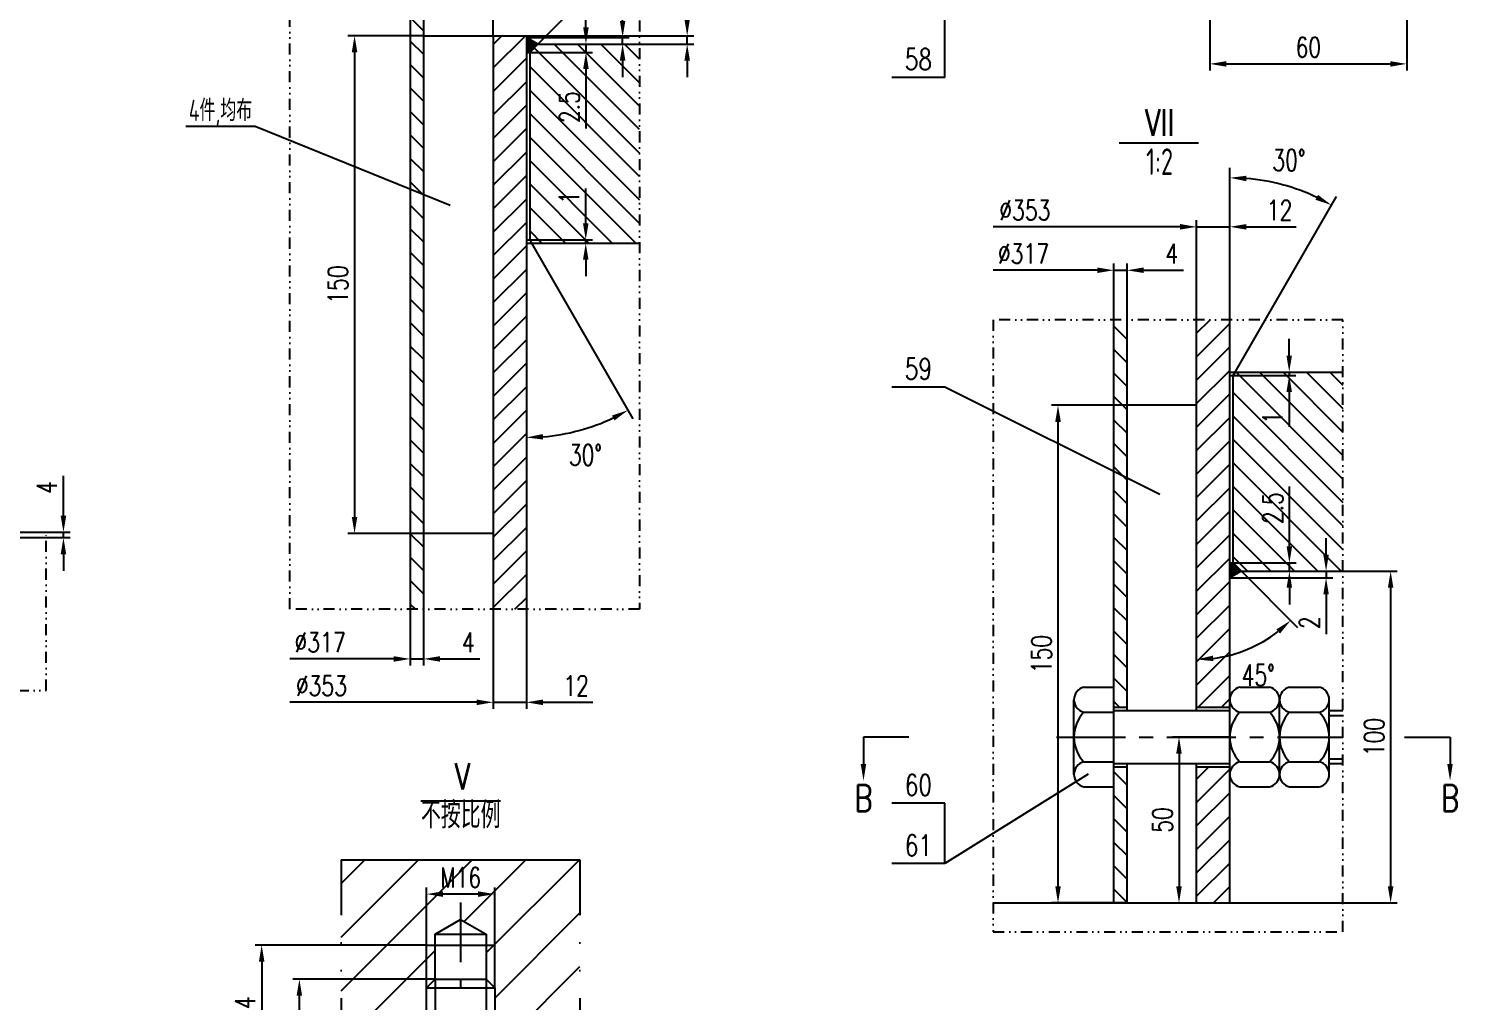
# Model space of a CAD drawing. Extents: x -28112 to -2231, y -2720 to 15724.
# Drawn here: x -23266 to -20036, y 10216 to 12415 of the extents above; entities that cross this region are included whole.
import ezdxf
from ezdxf.enums import TextEntityAlignment as Align

# ---------------------------------------------------------------- set-up
doc = ezdxf.new("R2010")
doc.units = 0
doc.header["$LTSCALE"] = 250
doc.header["$MEASUREMENT"] = 0
doc.linetypes.add('CENTER', pattern=[2, 1.25, -0.25, 0.25, -0.25])
doc.linetypes.add('DIVIDE', pattern=[1.25, 0.5, -0.25, 0, -0.25, 0, -0.25])
doc.layers.get('0').update_dxf_attribs({"linetype": 'CONTINUOUS'})
doc.layers.get('DEFPOINTS').update_dxf_attribs({"linetype": 'CONTINUOUS'})
for name, color, linetype in [('1', 7, 'CONTINUOUS'), ('2', 1, 'CONTINUOUS'), ('6', 2, 'DIVIDE')]:
    doc.layers.add(name, color=color, linetype=linetype)
doc.styles.add('HZ', font='isocp.shx', dxfattribs={"width": 0.75, "bigfont": 'hztxt.shx'})
doc.styles.add('HZ1', font='romans.shx', dxfattribs={"width": 0.7, "bigfont": 'hz1.shx'})
doc.styles.get("Standard").update_dxf_attribs({"font": 'txt.shx', "width": 0.75})
doc.dimstyles.new('STANDARD$0', dxfattribs={"dimscale": 15, "dimtxt": 3, "dimasz": 2.5, "dimexe": 1, "dimexo": 0, "dimgap": 1, "dimtad": 1, "dimdec": 0, "dimzin": 0, "dimdsep": 46, "dimtxsty": 'Standard', "dimcen": 0.09, "dimclrd": 7, "dimclre": 7, "dimclrt": 7, "dimadec": 0, "dimazin": 0, "dimtfac": 1, "dimtdec": 0, "dimtmove": 0, "dimatfit": 2, "dimfxl": 0, "dimtolj": 1, "dimtzin": 0, "dimarcsym": 0})
doc.dimstyles.new('STANDARD$2', dxfattribs={"dimscale": 15, "dimtxt": 3.2, "dimasz": 2.5, "dimexe": 1.5, "dimexo": 0, "dimgap": 1.2, "dimtad": 2, "dimtih": 1, "dimtoh": 1, "dimdec": 0, "dimzin": 0, "dimdsep": 46, "dimtxsty": 'HZ1', "dimcen": 0, "dimclrd": 7, "dimclre": 7, "dimclrt": 7, "dimadec": 0, "dimazin": 0, "dimtfac": 1.6, "dimtdec": 0, "dimtmove": 0, "dimatfit": 0, "dimfxl": 0, "dimtolj": 1, "dimtzin": 0, "dimarcsym": 0})

# ---------------------------------------------------------------- blocks, each defined once
blk = doc.blocks.new('*D107')
at = {"color": 7, "linetype": 'ByBlock'}
for p, q in [((-7601.8, 21696.9), (-7601.8, 21569.8)), ((-7571.8, 21696.9), (-7571.8, 21569.8)), ((-7639.3, 21584.8), (-7676.8, 21584.8)), ((-7601.8, 21584.8), (-7571.8, 21584.8)), ((-7534.3, 21584.8), (-7444.3, 21584.8))]:
    blk.add_line(p, q, dxfattribs=at)
for points in [[(-7639.3, 21591), (-7639.3, 21578.5), (-7601.8, 21584.8)], [(-7534.3, 21591), (-7534.3, 21578.5), (-7571.8, 21584.8)]]:
    blk.add_solid(points, dxfattribs=at)
at = {"layer": 'DEFPOINTS', "color": 0, "linetype": 'ByBlock'}
for p in [(-7601.8, 21696.9), (-7571.8, 21696.9), (-7571.8, 21584.8)]:
    blk.add_point(p, dxfattribs=at)
at = {"color": 7, "linetype": 'ByBlock', "insert": (-7470.6, 21622.3), "char_height": 45, "attachment_point": 5}
blk.add_mtext('\\A1;4', dxfattribs=at)
blk = doc.blocks.new('*D106')
at = {"color": 7, "linetype": 'ByBlock'}
for p, q in [((-7512.1, 21842), (-7512.1, 21616.7)), ((-7437.1, 21842), (-7437.1, 21616.7)), ((-7549.6, 21631.7), (-7587.1, 21631.7)), ((-7512.1, 21631.7), (-7437.1, 21631.7)), ((-7399.6, 21631.7), (-7287.1, 21631.7))]:
    blk.add_line(p, q, dxfattribs=at)
for points in [[(-7549.6, 21637.9), (-7549.6, 21625.4), (-7512.1, 21631.7)], [(-7399.6, 21637.9), (-7399.6, 21625.4), (-7437.1, 21631.7)]]:
    blk.add_solid(points, dxfattribs=at)
at = {"layer": 'DEFPOINTS', "color": 0, "linetype": 'ByBlock'}
for p in [(-7512.1, 21842), (-7437.1, 21842), (-7437.1, 21631.7)]:
    blk.add_point(p, dxfattribs=at)
at = {"color": 7, "linetype": 'ByBlock', "insert": (-7324.6, 21669.2), "char_height": 45, "attachment_point": 5}
blk.add_mtext('\\A1;12', dxfattribs=at)
blk = doc.blocks.new('*D234')
at = {"color": 7, "linetype": 'ByBlock'}
for p, q in [((-22346.3, 10266.5), (-22668.2, 10266.5)), ((-22653.2, 10091.9), (-22653.2, 10229)), ((-22365.6, 10054.4), (-22668.2, 10054.4))]:
    blk.add_line(p, q, dxfattribs=at)
for points in [[(-22659.5, 10229), (-22647, 10229), (-22653.2, 10266.5)], [(-22659.5, 10091.9), (-22647, 10091.9), (-22653.2, 10054.4)]]:
    blk.add_solid(points, dxfattribs=at)
at = {"layer": 'DEFPOINTS', "color": 0, "linetype": 'ByBlock'}
for p in [(-22653.2, 10266.5), (-22346.3, 10266.5), (-22365.6, 10054.4)]:
    blk.add_point(p, dxfattribs=at)
at = {"color": 7, "linetype": 'ByBlock', "insert": (-22690.7, 10160.4), "char_height": 45, "attachment_point": 5, "rotation": 90}
blk.add_mtext('\\A1;20', dxfattribs=at)
blk = doc.blocks.new('*D18')
at = {"color": 7, "linetype": 'ByBlock'}
for p, q in [((-7427.4, 20280), (-7815.2, 20280)), ((-7800.2, 20242.5), (-7800.2, 20028.2)), ((-7427.4, 19990.7), (-7815.2, 19990.7))]:
    blk.add_line(p, q, dxfattribs=at)
for points in [[(-7806.5, 20242.5), (-7794, 20242.5), (-7800.2, 20280)], [(-7806.5, 20028.2), (-7794, 20028.2), (-7800.2, 19990.7)]]:
    blk.add_solid(points, dxfattribs=at)
at = {"layer": 'DEFPOINTS', "color": 0, "linetype": 'ByBlock'}
for p in [(-7427.4, 20280), (-7800.2, 19990.7), (-7427.4, 19990.7)]:
    blk.add_point(p, dxfattribs=at)
at = {"color": 7, "linetype": 'ByBlock', "insert": (-7837.7, 20135.3), "char_height": 45, "attachment_point": 5, "rotation": 90}
blk.add_mtext('\\A1;24', dxfattribs=at)
blk = doc.blocks.new('*D16')
at = {"color": 7, "linetype": 'ByBlock'}
for p, q in [((-7427.4, 20183.5), (-7427.4, 20410.1)), ((-7310.6, 20395.1), (-7389.9, 20395.1)), ((-7273.1, 20183.5), (-7273.1, 20410.1))]:
    blk.add_line(p, q, dxfattribs=at)
for points in [[(-7389.9, 20401.3), (-7389.9, 20388.8), (-7427.4, 20395.1)], [(-7310.6, 20401.3), (-7310.6, 20388.8), (-7273.1, 20395.1)]]:
    blk.add_solid(points, dxfattribs=at)
at = {"layer": 'DEFPOINTS', "color": 0, "linetype": 'ByBlock'}
for p in [(-7427.4, 20395.1), (-7427.4, 20183.5), (-7273.1, 20183.5)]:
    blk.add_point(p, dxfattribs=at)
at = {"color": 7, "linetype": 'ByBlock', "insert": (-7350.2, 20432.6), "char_height": 45, "attachment_point": 5}
blk.add_mtext('\\A1;M16', dxfattribs=at)
blk = doc.blocks.new('*D115')
at = {"color": 7, "linetype": 'ByBlock'}
for p, q in [((-7414.3, 22744.6), (-7414.3, 23095.1)), ((-7313.1, 22725.9), (-7081.6, 22957.3))]:
    blk.add_line(p, q, dxfattribs=at)
blk.add_arc((-7414.3, 22624.6), 448, 49.7972, 85.2028, dxfattribs=at)
for points in [[(-7377.1, 23064.8), (-7376.6, 23077.3), (-7414.3, 23072.6)], [(-7120.9, 22971.4), (-7129.3, 22962.2), (-7097.5, 22941.4)]]:
    blk.add_solid(points, dxfattribs=at)
at = {"layer": 'DEFPOINTS', "color": 0, "linetype": 'ByBlock'}
for p in [(-7190.3, 23012.6), (-7414.3, 22744.6), (-7331.8, 22707.1), (-7313.1, 22725.9), (-7414.3, 21448.2)]:
    blk.add_point(p, dxfattribs=at)
at = {"color": 7, "linetype": 'ByBlock', "insert": (-7218.6, 23097.1), "char_height": 48, "attachment_point": 5, "style": 'HZ1'}
blk.add_mtext('\\A1;45°', dxfattribs=at)
blk = doc.blocks.new('*D103')
at = {"color": 7, "linetype": 'ByBlock'}
for p, q in [((-7121.6, 23027.1), (-7121.6, 23117.1)), ((-7339.3, 22989.6), (-7106.6, 22989.6)), ((-7313.1, 22974.6), (-7106.6, 22974.6)), ((-7121.6, 22974.6), (-7121.6, 22989.6)), ((-7121.6, 22937.1), (-7121.6, 22899.6))]:
    blk.add_line(p, q, dxfattribs=at)
for points in [[(-7127.8, 23027.1), (-7115.3, 23027.1), (-7121.6, 22989.6)], [(-7127.8, 22937.1), (-7115.3, 22937.1), (-7121.6, 22974.6)]]:
    blk.add_solid(points, dxfattribs=at)
at = {"layer": 'DEFPOINTS', "color": 0, "linetype": 'ByBlock'}
for p in [(-7339.3, 22989.6), (-7313.1, 22974.6), (-7121.6, 22989.6)]:
    blk.add_point(p, dxfattribs=at)
at = {"color": 7, "linetype": 'ByBlock', "insert": (-7159.1, 23090.9), "char_height": 45, "attachment_point": 5, "rotation": 90}
blk.add_mtext('\\A1;2', dxfattribs=at)
blk = doc.blocks.new('*D102')
at = {"color": 7, "linetype": 'ByBlock'}
for p, q in [((-6975.5, 23030.9), (-6975.5, 23165.9)), ((-7339.3, 22993.4), (-6960.5, 22993.4)), ((-7313.1, 22974.6), (-6960.5, 22974.6)), ((-6975.5, 22974.6), (-6975.5, 22993.4)), ((-6975.5, 22937.1), (-6975.5, 22899.6))]:
    blk.add_line(p, q, dxfattribs=at)
for points in [[(-6981.8, 23030.9), (-6969.3, 23030.9), (-6975.5, 22993.4)], [(-6981.8, 22937.1), (-6969.3, 22937.1), (-6975.5, 22974.6)]]:
    blk.add_solid(points, dxfattribs=at)
at = {"layer": 'DEFPOINTS', "color": 0, "linetype": 'ByBlock'}
for p in [(-7339.3, 22993.4), (-7313.1, 22974.6), (-6975.5, 22993.4)]:
    blk.add_point(p, dxfattribs=at)
at = {"color": 7, "linetype": 'ByBlock', "insert": (-7013, 23117.1), "char_height": 45, "attachment_point": 5, "rotation": 90}
blk.add_mtext('\\A1;2.5', dxfattribs=at)
blk = doc.blocks.new('*D100')
at = {"color": 7, "linetype": 'ByBlock'}
for p, q in [((-7371, 22520.4), (-7542.1, 22520.4)), ((-7527.1, 22482.9), (-7527.1, 21432.9)), ((-7371, 21395.4), (-7542.1, 21395.4))]:
    blk.add_line(p, q, dxfattribs=at)
for points in [[(-7533.4, 22482.9), (-7520.9, 22482.9), (-7527.1, 22520.4)], [(-7533.4, 21432.9), (-7520.9, 21432.9), (-7527.1, 21395.4)]]:
    blk.add_solid(points, dxfattribs=at)
at = {"layer": 'DEFPOINTS', "color": 0, "linetype": 'ByBlock'}
for p in [(-7371, 22520.4), (-7527.1, 21395.4), (-7371, 21395.4)]:
    blk.add_point(p, dxfattribs=at)
at = {"color": 7, "linetype": 'ByBlock', "insert": (-7564.6, 21957.9), "char_height": 45, "attachment_point": 5, "rotation": 90}
blk.add_mtext('\\A1;150', dxfattribs=at)
blk = doc.blocks.new('*D90')
at = {"color": 7, "linetype": 'ByBlock'}
for p, q in [((-7282.5, 21704.9), (-7282.5, 21794.9)), ((-7321.7, 21667.4), (-7267.5, 21667.4)), ((-7321.7, 21655.4), (-7267.5, 21655.4)), ((-7282.5, 21655.4), (-7282.5, 21667.4)), ((-7282.5, 21617.9), (-7282.5, 21580.4))]:
    blk.add_line(p, q, dxfattribs=at)
for points in [[(-7288.8, 21704.9), (-7276.3, 21704.9), (-7282.5, 21667.4)], [(-7288.8, 21617.9), (-7276.3, 21617.9), (-7282.5, 21655.4)]]:
    blk.add_solid(points, dxfattribs=at)
at = {"layer": 'DEFPOINTS', "color": 0, "linetype": 'ByBlock'}
for p in [(-7321.7, 21667.4), (-7321.7, 21655.4), (-7282.5, 21667.4)]:
    blk.add_point(p, dxfattribs=at)
at = {"color": 7, "linetype": 'ByBlock', "insert": (-7320, 21768.7), "char_height": 45, "attachment_point": 5, "rotation": 90}
blk.add_mtext('\\A1;4', dxfattribs=at)
blk = doc.blocks.new('*D105')
at = {"color": 7, "linetype": 'ByBlock'}
blk.add_line((-7327.5, 22524.6), (-7098.2, 22127.5), dxfattribs=at)
blk.add_arc((-7339.3, 22545.1), 459.7, 274.6749, 295.3251, dxfattribs=at)
for points in [[(-7145.6, 22135.1), (-7139.7, 22124), (-7109.4, 22147)], [(-7301.6, 22080.7), (-7302.1, 22093.1), (-7339.3, 22085.4)]]:
    blk.add_solid(points, dxfattribs=at)
at = {"layer": 'DEFPOINTS', "color": 0, "linetype": 'ByBlock'}
for p in [(-7339.3, 22993.4), (-7331.8, 22532.1), (-7327.5, 22524.6), (-7259.5, 22092.4), (-7339.3, 21696.9)]:
    blk.add_point(p, dxfattribs=at)
at = {"color": 7, "linetype": 'ByBlock', "insert": (-7205.5, 22045.7), "char_height": 48, "attachment_point": 5, "style": 'HZ1'}
blk.add_mtext('\\A1;30°', dxfattribs=at)
blk = doc.blocks.new('*D104')
at = {"color": 7, "linetype": 'ByBlock'}
for p, q in [((-7204.9, 22569.6), (-7204.9, 22648.4)), ((-7331.8, 22532.1), (-7189.9, 22532.1)), ((-7327.5, 22524.6), (-7189.9, 22524.6)), ((-7204.9, 22524.6), (-7204.9, 22532.1)), ((-7204.9, 22487.1), (-7204.9, 22449.6))]:
    blk.add_line(p, q, dxfattribs=at)
for points in [[(-7211.2, 22569.6), (-7198.7, 22569.6), (-7204.9, 22532.1)], [(-7211.2, 22487.1), (-7198.7, 22487.1), (-7204.9, 22524.6)]]:
    blk.add_solid(points, dxfattribs=at)
at = {"layer": 'DEFPOINTS', "color": 0, "linetype": 'ByBlock'}
for p in [(-7331.8, 22532.1), (-7327.5, 22524.6), (-7204.9, 22532.1)]:
    blk.add_point(p, dxfattribs=at)
at = {"color": 7, "linetype": 'ByBlock', "insert": (-7242.4, 22627.7), "char_height": 45, "attachment_point": 5, "rotation": 90}
blk.add_mtext('\\A1;1', dxfattribs=at)
blk = doc.blocks.new('*D101')
at = {"color": 7, "linetype": 'ByBlock'}
for p, q in [((-7204.5, 23012.1), (-7204.5, 23049.6)), ((-7313.1, 22974.6), (-7189.5, 22974.6)), ((-7204.5, 22974.6), (-7204.5, 22955.9)), ((-7331.8, 22955.9), (-7189.5, 22955.9)), ((-7204.5, 22918.4), (-7204.5, 22783.4))]:
    blk.add_line(p, q, dxfattribs=at)
for points in [[(-7210.8, 23012.1), (-7198.3, 23012.1), (-7204.5, 22974.6)], [(-7210.8, 22918.4), (-7198.3, 22918.4), (-7204.5, 22955.9)]]:
    blk.add_solid(points, dxfattribs=at)
at = {"layer": 'DEFPOINTS', "color": 0, "linetype": 'ByBlock'}
for p in [(-7313.1, 22974.6), (-7331.8, 22955.9), (-7204.5, 22955.9)]:
    blk.add_point(p, dxfattribs=at)
at = {"color": 7, "linetype": 'ByBlock', "insert": (-7242, 22832.1), "char_height": 45, "attachment_point": 5, "rotation": 90}
blk.add_mtext('\\A1;2.5', dxfattribs=at)
blk = doc.blocks.new('*D620')
at = {"color": 7, "linetype": 'ByBlock'}
blk.add_line((-20522.3, 11188.7), (-20395.1, 11061.4), dxfattribs=at)
blk.add_arc((-20623.6, 11289.9), 300.7, 277.1503, 307.8497, dxfattribs=at)
for points in [[(-20443.2, 11057.2), (-20435, 11047.8), (-20411, 11077.3)], [(-20585.8, 10985.4), (-20586.6, 10997.8), (-20623.6, 10989.3)]]:
    blk.add_solid(points, dxfattribs=at)
at = {"layer": 'DEFPOINTS', "color": 0, "linetype": 'ByBlock'}
for p in [(-20623.6, 11756.8), (-20541.1, 11207.4), (-20522.3, 11188.7), (-20545.8, 10999.5), (-20623.6, 10438.7)]:
    blk.add_point(p, dxfattribs=at)
at = {"color": 7, "linetype": 'ByBlock', "insert": (-20484.2, 10953.5), "char_height": 48, "attachment_point": 5, "style": 'HZ1'}
blk.add_mtext('\\A1;45°', dxfattribs=at)
blk = doc.blocks.new('*D110')
at = {"color": 7, "linetype": 'ByBlock'}
for p, q in [((-5819.6, 21397.6), (-5467.1, 21397.6)), ((-5482.1, 21360.1), (-5482.1, 20685.1)), ((-5845.9, 20647.6), (-5467.1, 20647.6))]:
    blk.add_line(p, q, dxfattribs=at)
for points in [[(-5488.4, 21360.1), (-5475.9, 21360.1), (-5482.1, 21397.6)], [(-5488.4, 20685.1), (-5475.9, 20685.1), (-5482.1, 20647.6)]]:
    blk.add_solid(points, dxfattribs=at)
at = {"layer": 'DEFPOINTS', "color": 0, "linetype": 'ByBlock'}
for p in [(-5819.6, 21397.6), (-5845.9, 20647.6), (-5482.1, 20647.6)]:
    blk.add_point(p, dxfattribs=at)
at = {"color": 7, "linetype": 'ByBlock', "insert": (-5519.6, 21022.6), "char_height": 45, "attachment_point": 5, "rotation": 90}
blk.add_mtext('\\A1;100', dxfattribs=at)
blk = doc.blocks.new('*D619')
at = {"color": 7, "linetype": 'ByBlock'}
for p, q in [((-20548.6, 11756.8), (-20548.6, 12100.4)), ((-20536.8, 11638.7), (-20307.5, 12035.8))]:
    blk.add_line(p, q, dxfattribs=at)
blk.add_arc((-20548.6, 11618.2), 459.7, 64.6749, 85.3251, dxfattribs=at)
for points in [[(-20511.4, 12070.2), (-20510.9, 12082.6), (-20548.6, 12077.9)], [(-20349, 12039.3), (-20354.8, 12028.2), (-20318.7, 12016.3)]]:
    blk.add_solid(points, dxfattribs=at)
at = {"layer": 'DEFPOINTS', "color": 0, "linetype": 'ByBlock'}
for p in [(-20391.4, 12050.2), (-20548.6, 11756.8), (-20541.1, 11631.2), (-20536.8, 11638.7), (-20548.6, 10438.7)]:
    blk.add_point(p, dxfattribs=at)
at = {"color": 7, "linetype": 'ByBlock', "insert": (-20414.8, 12117.6), "char_height": 48, "attachment_point": 5, "style": 'HZ1'}
blk.add_mtext('\\A1;30°', dxfattribs=at)
blk = doc.blocks.new('*D108')
at = {"color": 7, "linetype": 'ByBlock'}
for p, q in [((-6078.4, 21772.6), (-6249.5, 21772.6)), ((-6234.5, 20685.1), (-6234.5, 21735.1)), ((-6078.4, 20647.6), (-6249.5, 20647.6))]:
    blk.add_line(p, q, dxfattribs=at)
for points in [[(-6240.7, 21735.1), (-6228.2, 21735.1), (-6234.5, 21772.6)], [(-6240.7, 20685.1), (-6228.2, 20685.1), (-6234.5, 20647.6)]]:
    blk.add_solid(points, dxfattribs=at)
at = {"layer": 'DEFPOINTS', "color": 0, "linetype": 'ByBlock'}
for p in [(-6234.5, 21772.6), (-6078.4, 21772.6), (-6078.4, 20647.6)]:
    blk.add_point(p, dxfattribs=at)
at = {"color": 7, "linetype": 'ByBlock', "insert": (-6272, 21210.1), "char_height": 45, "attachment_point": 5, "rotation": 90}
blk.add_mtext('\\A1;150', dxfattribs=at)
blk = doc.blocks.new('*D131')
at = {"color": 7, "linetype": 'ByBlock'}
for p, q in [((-5845.9, 21553.1), (-5975.8, 21553.1)), ((-5960.8, 21515.6), (-5960.8, 21215.6)), ((-6078.4, 21178.1), (-5945.8, 21178.1))]:
    blk.add_line(p, q, dxfattribs=at)
for points in [[(-5967.1, 21515.6), (-5954.6, 21515.6), (-5960.8, 21553.1)], [(-5967.1, 21215.6), (-5954.6, 21215.6), (-5960.8, 21178.1)]]:
    blk.add_solid(points, dxfattribs=at)
at = {"layer": 'DEFPOINTS', "color": 0, "linetype": 'ByBlock'}
for p in [(-5845.9, 21553.1), (-6078.4, 21178.1), (-5960.8, 21178.1)]:
    blk.add_point(p, dxfattribs=at)
at = {"color": 7, "linetype": 'ByBlock', "insert": (-5998.3, 21365.6), "char_height": 45, "attachment_point": 5, "rotation": 90}
blk.add_mtext('\\A1;50', dxfattribs=at)
blk = doc.blocks.new('*D113')
at = {"color": 7, "linetype": 'ByBlock'}
for p, q in [((-5920.9, 23205.8), (-5920.9, 23431.1)), ((-5845.9, 23205.8), (-5845.9, 23431.1)), ((-5958.4, 23416.1), (-5995.9, 23416.1)), ((-5920.9, 23416.1), (-5845.9, 23416.1)), ((-5808.4, 23416.1), (-5695.9, 23416.1))]:
    blk.add_line(p, q, dxfattribs=at)
for points in [[(-5958.4, 23422.3), (-5958.4, 23409.8), (-5920.9, 23416.1)], [(-5808.4, 23422.3), (-5808.4, 23409.8), (-5845.9, 23416.1)]]:
    blk.add_solid(points, dxfattribs=at)
at = {"layer": 'DEFPOINTS', "color": 0, "linetype": 'ByBlock'}
for p in [(-5845.9, 23416.1), (-5920.9, 23205.8), (-5845.9, 23205.8)]:
    blk.add_point(p, dxfattribs=at)
at = {"color": 7, "linetype": 'ByBlock', "insert": (-5733.4, 23453.6), "char_height": 45, "attachment_point": 5}
blk.add_mtext('\\A1;12', dxfattribs=at)
blk = doc.blocks.new('*D114')
at = {"color": 7, "linetype": 'ByBlock'}
for p, q in [((-6108.4, 22359), (-6108.4, 22486.1)), ((-6078.4, 22359), (-6078.4, 22486.1)), ((-6145.9, 22471.1), (-6183.4, 22471.1)), ((-6108.4, 22471.1), (-6078.4, 22471.1)), ((-6040.9, 22471.1), (-5950.9, 22471.1))]:
    blk.add_line(p, q, dxfattribs=at)
for points in [[(-6145.9, 22477.4), (-6145.9, 22464.9), (-6108.4, 22471.1)], [(-6040.9, 22477.4), (-6040.9, 22464.9), (-6078.4, 22471.1)]]:
    blk.add_solid(points, dxfattribs=at)
at = {"layer": 'DEFPOINTS', "color": 0, "linetype": 'ByBlock'}
for p in [(-6078.4, 22471.1), (-6108.4, 22359), (-6078.4, 22359)]:
    blk.add_point(p, dxfattribs=at)
at = {"color": 7, "linetype": 'ByBlock', "insert": (-5977.1, 22508.6), "char_height": 45, "attachment_point": 5}
blk.add_mtext('\\A1;4', dxfattribs=at)
blk = doc.blocks.new('*D111')
at = {"color": 7, "linetype": 'ByBlock'}
for p, q in [((-5628.1, 21435.1), (-5628.1, 21472.6)), ((-5845.9, 21382.6), (-5613.1, 21382.6)), ((-5819.6, 21397.6), (-5613.1, 21397.6)), ((-5628.1, 21397.6), (-5628.1, 21382.6)), ((-5628.1, 21345.1), (-5628.1, 21255.1))]:
    blk.add_line(p, q, dxfattribs=at)
for points in [[(-5634.4, 21435.1), (-5621.9, 21435.1), (-5628.1, 21397.6)], [(-5634.4, 21345.1), (-5621.9, 21345.1), (-5628.1, 21382.6)]]:
    blk.add_solid(points, dxfattribs=at)
at = {"layer": 'DEFPOINTS', "color": 0, "linetype": 'ByBlock'}
for p in [(-5845.9, 21382.6), (-5819.6, 21397.6), (-5628.1, 21382.6)]:
    blk.add_point(p, dxfattribs=at)
at = {"color": 7, "linetype": 'ByBlock', "insert": (-5665.6, 21281.4), "char_height": 45, "attachment_point": 5, "rotation": 90}
blk.add_mtext('\\A1;2', dxfattribs=at)
blk = doc.blocks.new('*D112')
at = {"color": 7, "linetype": 'ByBlock'}
for p, q in [((-5711.5, 21568.8), (-5711.5, 21606.3)), ((-5838.4, 21523.8), (-5696.5, 21523.8)), ((-5834.1, 21531.3), (-5696.5, 21531.3)), ((-5711.5, 21531.3), (-5711.5, 21523.8)), ((-5711.5, 21486.3), (-5711.5, 21407.5))]:
    blk.add_line(p, q, dxfattribs=at)
for points in [[(-5717.8, 21568.8), (-5705.3, 21568.8), (-5711.5, 21531.3)], [(-5717.8, 21486.3), (-5705.3, 21486.3), (-5711.5, 21523.8)]]:
    blk.add_solid(points, dxfattribs=at)
at = {"layer": 'DEFPOINTS', "color": 0, "linetype": 'ByBlock'}
for p in [(-5838.4, 21523.8), (-5834.1, 21531.3), (-5711.5, 21523.8)]:
    blk.add_point(p, dxfattribs=at)
at = {"color": 7, "linetype": 'ByBlock', "insert": (-5749, 21428.2), "char_height": 45, "attachment_point": 5, "rotation": 90}
blk.add_mtext('\\A1;1', dxfattribs=at)
blk = doc.blocks.new('*D109')
at = {"color": 7, "linetype": 'ByBlock'}
for p, q in [((-5711.1, 21137.5), (-5711.1, 21272.5)), ((-5838.4, 21100), (-5696.1, 21100)), ((-5711.1, 21081.3), (-5711.1, 21100)), ((-5819.6, 21081.3), (-5696.1, 21081.3)), ((-5711.1, 21043.8), (-5711.1, 21006.3))]:
    blk.add_line(p, q, dxfattribs=at)
for points in [[(-5717.4, 21137.5), (-5704.9, 21137.5), (-5711.1, 21100)], [(-5717.4, 21043.8), (-5704.9, 21043.8), (-5711.1, 21081.3)]]:
    blk.add_solid(points, dxfattribs=at)
at = {"layer": 'DEFPOINTS', "color": 0, "linetype": 'ByBlock'}
for p in [(-5838.4, 21100), (-5711.1, 21100), (-5819.6, 21081.3)]:
    blk.add_point(p, dxfattribs=at)
at = {"color": 7, "linetype": 'ByBlock', "insert": (-5748.6, 21223.8), "char_height": 45, "attachment_point": 5, "rotation": 90}
blk.add_mtext('\\A1;2.5', dxfattribs=at)
blk = doc.blocks.new('*D623')
at = {"color": 7, "linetype": 'ByBlock'}
for p, q in [((-19275.6, 17751.4), (-19275.6, 17320.8)), ((-18830.1, 17629.5), (-18830.1, 17320.8)), ((-19238.1, 17335.8), (-18867.6, 17335.8))]:
    blk.add_line(p, q, dxfattribs=at)
for points in [[(-19238.1, 17342), (-19238.1, 17329.5), (-19275.6, 17335.8)], [(-18867.6, 17342), (-18867.6, 17329.5), (-18830.1, 17335.8)]]:
    blk.add_solid(points, dxfattribs=at)
at = {"layer": 'DEFPOINTS', "color": 0, "linetype": 'ByBlock'}
for p in [(-19275.6, 17751.4), (-18830.1, 17629.5), (-18830.1, 17335.8)]:
    blk.add_point(p, dxfattribs=at)
at = {"color": 7, "linetype": 'ByBlock', "insert": (-19052.8, 17373.3), "char_height": 45, "attachment_point": 5}
blk.add_mtext('\\A1;60', dxfattribs=at)

msp = doc.modelspace()

# ---------------------------------------------------------------- hatches: boundary and pattern name
at = {"layer": '1'}
h = msp.add_hatch(dxfattribs=at)
h.set_pattern_fill('ANSI31', color=0, scale=300, angle=90, style=0)
h.set_pattern_definition([(135, (-14800.49, -10594.365), (-26.516504, -26.516504), [])])
h.paths.add_polyline_path([(-22372.3, 12559.2), (-22402.3, 12559.2), (-22402.3, 11102.6), (-22372.3, 11102.6)])
h.paths.add_polyline_path([(-21883.9, 12380.2), (-22113.5, 12380.2), (-22132.3, 12361.5), (-22132.3, 11937.7), (-22128, 11930.2), (-21883.9, 11930.2)])
h.paths.add_polyline_path([(-22076.3, 12192.7), (-22076.3, 12282.7), (-22008.8, 12282.7), (-22008.8, 12192.7)], flags=24)
h.paths.add_polyline_path([(-22076.7, 12016.5), (-22076.7, 12050.2), (-22009.2, 12050.2), (-22009.2, 12016.5)], flags=24)
h = msp.add_hatch(dxfattribs=at)
h.set_pattern_fill('ANSI31', color=0, scale=300, style=0)
h.set_pattern_definition([(45, (-14800.49, -10594.365), (-26.516504, 26.516504), [])])
h.paths.add_polyline_path([(-22139.8, 12399), (-22214.8, 12399), (-22214.8, 11102.6), (-22139.8, 11102.6)])
h = msp.add_hatch(dxfattribs=at)
h.set_pattern_fill('ANSI37', color=0, scale=30, angle=90, style=0)
h.set_pattern_definition([(135, (-14800.4903, -10594.3646), (-2.65165043, -2.65165043), []), (225, (-14800.4903, -10594.3646), (2.65165043, -2.65165043), [])])
h.paths.add_polyline_path([(-22139.8, 12361.5), (-22132.3, 12361.5), (-22113.5, 12380.2), (-22139.8, 12395.2)])
h = msp.add_hatch(dxfattribs=at)
h.set_pattern_fill('ANSI31', color=0, scale=300, angle=90, style=0)
h.paths.add_polyline_path([(-20781.1, 11756.8), (-20811.1, 11756.8), (-20811.1, 11414), (-20781.1, 11399)])
h.paths.add_polyline_path([(-20811.1, 10881.2), (-20781.1, 10881.2), (-20781.1, 11399), (-20811.1, 11414)])
h.paths.add_polyline_path([(-20811.1, 10438.7), (-20781.1, 10438.7), (-20781.1, 10746.2), (-20811.1, 10746.2)])
h = msp.add_hatch(dxfattribs=at)
h.set_pattern_fill('ANSI31', color=0, scale=300, style=0)
h.paths.add_polyline_path([(-20548.6, 11756.8), (-20623.6, 11756.8), (-20623.6, 10881.2), (-20548.6, 10881.2)])
h.paths.add_polyline_path([(-20548.6, 10746.2), (-20623.6, 10746.2), (-20623.6, 10438.7), (-20548.6, 10438.7)])
h = msp.add_hatch(dxfattribs=at)
h.set_pattern_fill('ANSI31', color=0, scale=300, angle=90, style=0)
h.set_pattern_definition([(135, (-14702.707, -10208.938), (-26.516504, -26.516504), [])])
h.paths.add_polyline_path([(-20292.7, 11638.7), (-20536.8, 11638.7), (-20541.1, 11631.2), (-20541.1, 11207.4), (-20522.3, 11188.7), (-20292.7, 11188.7)])
h.paths.add_polyline_path([(-20485.1, 11286.2), (-20485.1, 11376.2), (-20417.6, 11376.2), (-20417.6, 11286.2)], flags=24)
h.paths.add_polyline_path([(-20485.5, 11518.7), (-20485.5, 11552.4), (-20418, 11552.4), (-20418, 11518.7)], flags=24)
h = msp.add_hatch(dxfattribs=at)
h.set_pattern_fill('ANSI37', color=0, scale=30, angle=90, style=0)
h.set_pattern_definition([(225, (-13209.289, 34163.299), (-2.65165043, 2.65165043), []), (135, (-13209.289, 34163.299), (2.65165043, 2.65165043), [])])
h.paths.add_polyline_path([(-20548.6, 11173.7), (-20522.3, 11188.7), (-20541.1, 11207.4), (-20548.6, 11207.4)])
h = msp.add_hatch(dxfattribs=at)
h.set_pattern_fill('ANSI31', color=256, scale=27, angle=540, style=0)
h.set_pattern_definition([(225, (-17809.5, 19353.83), (60.6167, -60.6167), [])])
h.paths.add_polyline_path([(-22211.3, 10054.4), (-22018.5, 10054.4), (-22018.5, 10536.5), (-22558.5, 10536.5), (-22558.5, 10054.4), (-22365.6, 10054.4), (-22365.6, 10247.2), (-22346.3, 10266.5), (-22346.3, 10368.1), (-22288.5, 10401.5), (-22288.5, 10401.5), (-22230.6, 10368.1), (-22230.6, 10266.5), (-22211.3, 10247.2)])

# ---------------------------------------------------------------- linework, layer by layer
at = {"color": 7, "linetype": 'ByBlock'}
for p, q in [((-20661.1, 11967.1), (-21083.7, 11967.1)), ((-20623.6, 11756.8), (-20623.6, 11982.1)), ((-20848.6, 11869), (-21083.7, 11869)), ((-20811.1, 11756.8), (-20811.1, 11884)), ((-22402.3, 11102.6), (-22402.3, 10975.4)), ((-22214.8, 11102.6), (-22214.8, 10877.3)), ((-22439.8, 10990.4), (-22674.9, 10990.4)), ((-22252.3, 10892.3), (-22674.9, 10892.3)), ((-21377.2, 10813.7), (-21377.2, 10752.8)), ((-20050.4, 10813.7), (-20050.4, 10752.8))]:
    msp.add_line(p, q, dxfattribs=at)
for points in [[(-20661.1, 11960.9), (-20661.1, 11973.4), (-20623.6, 11967.1)], [(-20848.6, 11862.7), (-20848.6, 11875.2), (-20811.1, 11869)], [(-22439.8, 10996.6), (-22439.8, 10984.1), (-22402.3, 10990.4)], [(-22252.3, 10898.5), (-22252.3, 10886), (-22214.8, 10892.3)], [(-21383.5, 10752.8), (-21371, 10752.8), (-21377.2, 10715.3)], [(-20044.2, 10752.8), (-20056.7, 10752.8), (-20050.4, 10715.3)]]:
    msp.add_solid(points, dxfattribs=at)
at = {"layer": '1', "color": 1}
for p, q in [((-22402.3, 12559.2), (-22402.3, 11102.6)), ((-22372.3, 12559.2), (-22372.3, 11102.6)), ((-21193, 12304.5), (-21193, 12440.9)), ((-22372.3, 12399), (-22139.8, 12399)), ((-22214.8, 12399), (-22214.8, 11102.6)), ((-22139.8, 12399), (-22139.8, 11102.6)), ((-22113.5, 12380.2), (-22139.8, 12395.2)), ((-22132.3, 12361.5), (-22113.5, 12380.2)), ((-22113.5, 12380.2), (-21883.9, 12380.2)), ((-22139.8, 12361.5), (-22132.3, 12361.5)), ((-22132.3, 12361.5), (-22132.3, 11937.7)), ((-22139.8, 11937.7), (-22132.3, 11937.7)), ((-22139.8, 11930.2), (-21883.9, 11930.2)), ((-22132.3, 11937.7), (-22128, 11930.2)), ((-20811.1, 10438.7), (-20811.1, 11756.8)), ((-20781.1, 10873.7), (-20781.1, 11756.8)), ((-20623.6, 10873.7), (-20623.6, 11756.8)), ((-20548.6, 10438.7), (-20548.6, 11756.8)), ((-20548.6, 11638.7), (-20292.7, 11638.7)), ((-20548.6, 11631.2), (-20541.1, 11631.2)), ((-20541.1, 11631.2), (-20536.8, 11638.7)), ((-20541.1, 11207.4), (-20541.1, 11631.2)), ((-20623.6, 11563.7), (-20781.1, 11563.7)), ((-24231, 11276.6), (-23226.1, 11276.6)), ((-22214.8, 11274), (-22372.3, 11274)), ((-24231, 11264.6), (-23226.1, 11264.6)), ((-20548.6, 11207.4), (-20541.1, 11207.4)), ((-20522.3, 11188.7), (-20548.6, 11173.7)), ((-20541.1, 11207.4), (-20522.3, 11188.7)), ((-20522.3, 11188.7), (-20292.7, 11188.7)), ((-20878.6, 10926.2), (-20811.1, 10926.2)), ((-20526.1, 10926.2), (-20458.6, 10926.2)), ((-20413.6, 10926.2), (-20346.1, 10926.2)), ((-20901.1, 10729.3), (-20901.1, 10898.1)), ((-20436.1, 10729.3), (-20436.1, 10898.1)), ((-20323.6, 10729.3), (-20323.6, 10898.1)), ((-20878.6, 10869.9), (-20811.1, 10869.9)), ((-20811.1, 10881.2), (-20781.1, 10881.2)), ((-20811.1, 10873.7), (-20548.6, 10873.7)), ((-20623.6, 10881.2), (-20548.6, 10881.2)), ((-20526.1, 10869.9), (-20458.6, 10869.9)), ((-20413.6, 10869.9), (-20346.1, 10869.9)), ((-20323.6, 10873.7), (-20292.7, 10873.7)), ((-20878.6, 10757.4), (-20811.1, 10757.4)), ((-20526.1, 10757.4), (-20458.6, 10757.4)), ((-20413.6, 10757.4), (-20346.1, 10757.4)), ((-20811.1, 10753.7), (-20548.6, 10753.7)), ((-20811.1, 10746.2), (-20781.1, 10746.2)), ((-20781.1, 10438.7), (-20781.1, 10753.7)), ((-20623.6, 10438.7), (-20623.6, 10753.7)), ((-20623.6, 10746.2), (-20548.6, 10746.2)), ((-20323.6, 10753.7), (-20292.7, 10753.7)), ((-20878.6, 10701.2), (-20811.1, 10701.2)), ((-20526.1, 10701.2), (-20458.6, 10701.2)), ((-20413.6, 10701.2), (-20346.1, 10701.2)), ((-21193, 10527.7), (-21193, 10664.1)), ((-21083.7, 10438.7), (-20548.6, 10438.7)), ((-20781.1, 10438.7), (-20548.6, 10438.7))]:
    msp.add_line(p, q, dxfattribs=at)
at = {"layer": '1', "color": 0}
for p, q in [((-22312, 12015.1), (-22753.3, 12193.6)), ((-20706.8, 11361.9), (-21193, 11605)), ((-20323.6, 10862.4), (-20292.7, 10862.4)), ((-21274.5, 10813.7), (-21377.2, 10813.7)), ((-20153.1, 10813.7), (-20050.4, 10813.7)), ((-20323.6, 10764.9), (-20292.7, 10764.9)), ((-20868.7, 10730.1), (-21193, 10527.7))]:
    msp.add_line(p, q, dxfattribs=at)
at = {"layer": '1', "color": 0, "linetype": 'CENTER', "ltscale": 0.5}
msp.add_line((-20940.9, 10813.7), (-20292.7, 10813.7), dxfattribs=at)
at = {"layer": '1'}
for p, q in [((-22288.5, 10440.1), (-22288.5, 10305.1)), ((-22346.3, 10266.5), (-22346.3, 10054.4)), ((-22288.5, 10266.5), (-22288.5, 10247.2)), ((-22230.6, 10266.5), (-22230.6, 10054.4))]:
    msp.add_line(p, q, dxfattribs=at)
at = {"layer": '1', "color": 0, "linetype": 'DIVIDE', "ltscale": 0.2}
for points in [[(-22674.9, 12559.2), (-21883.9, 12559.2), (-21883.9, 11102.6), (-22674.9, 11102.6)], [(-21083.7, 10373.3), (-20292.7, 10373.3), (-20292.7, 11756.8), (-21083.7, 11756.8)]]:
    msp.add_lwpolyline(points, close=True, dxfattribs=at)
msp.add_lwpolyline([(-24231, 11276.6), (-24231, 10918.7), (-23226.1, 10918.7), (-23226.1, 11276.6)], dxfattribs=at)
at = {"layer": '1', "color": 1}
for centre, radius, start, end in [((-20872.3, 10898.1), 28.8, 102.6804, 257.3196), ((-20519.8, 10898.1), 28.8, 102.6804, 257.3196), ((-20464.9, 10898.1), 28.8, 282.6804, 77.3196), ((-20407.3, 10898.1), 28.8, 102.6804, 257.3196), ((-20352.4, 10898.1), 28.8, 282.6804, 77.3196), ((-20819.5, 10813.7), 81.6, 136.3972, 223.6028), ((-20467, 10813.7), 81.6, 136.3972, 223.6028), ((-20517.7, 10813.7), 81.6, 316.3972, 43.6028), ((-20354.5, 10813.7), 81.6, 136.3972, 223.6028), ((-20405.2, 10813.7), 81.6, 316.3972, 43.6028), ((-20872.3, 10729.3), 28.8, 102.6804, 257.3196), ((-20519.8, 10729.3), 28.8, 102.6804, 257.3196), ((-20464.9, 10729.3), 28.8, 282.6804, 77.3196), ((-20407.3, 10729.3), 28.8, 102.6804, 257.3196), ((-20352.4, 10729.3), 28.8, 282.6804, 77.3196)]:
    msp.add_arc(centre, radius, start, end, dxfattribs=at)
at = {"layer": '2'}
for p, q in [((-21193, 12304.5), (-21313, 12304.5)), ((-22753.3, 12193.6), (-22910, 12193.6)), ((-20799.2, 12157.1), (-20619.2, 12157.1)), ((-21193, 11605), (-21313, 11605)), ((-22378.2, 10669.3), (-22198.2, 10669.3)), ((-21193, 10664.1), (-21313, 10664.1)), ((-22558.5, 10536.5), (-22018.5, 10536.5)), ((-21193, 10527.7), (-21313, 10527.7)), ((-22346.3, 10368.1), (-22288.5, 10401.5)), ((-22288.5, 10401.5), (-22230.6, 10368.1)), ((-22346.3, 10266.5), (-22346.3, 10368.1)), ((-22346.3, 10368.1), (-22230.6, 10368.1)), ((-22230.6, 10368.1), (-22230.6, 10266.5)), ((-22365.6, 10343.6), (-22211.3, 10343.6)), ((-22365.6, 10247.2), (-22346.3, 10266.5)), ((-22365.6, 9870.2), (-22365.6, 10247.2)), ((-22365.6, 10247.2), (-22211.3, 10247.2)), ((-22346.3, 10266.5), (-22230.6, 10266.5)), ((-22230.6, 10266.5), (-22211.3, 10247.2)), ((-22211.3, 10247.2), (-22211.3, 9870.2))]:
    msp.add_line(p, q, dxfattribs=at)
at = {"layer": '6'}
for p, q in [((-22558.5, 10536.5), (-22558.5, 9870.2)), ((-22018.5, 10536.5), (-22018.5, 9870.2))]:
    msp.add_line(p, q, dxfattribs=at)

# ---------------------------------------------------------------- texts
at = {"style": 'HZ', "width": 0.75}
msp.add_text('不按比例', height=60, dxfattribs=at).set_placement((-22288.2, 10607.4), align=Align.CENTER)
at = {"color": 7, "linetype": 'ByBlock', "char_height": 45, "attachment_point": 5}
for s, insert in [('%%C353', (-21012.2, 12004.6)), ('%%C317', (-21015.3, 11906.5)), ('%%C317', (-22606.5, 11027.9)), ('%%C353', (-22603.4, 10929.8))]:
    msp.add_mtext(s, dxfattribs=dict(at, insert=insert))
at = {"layer": '1', "width": 0.75}
for s, height, p in [('58', 48, (-21253, 12345.8)), ('59', 48, (-21253, 11646.3)), ('60', 48, (-21253, 10705.4)), ('B', 60, (-21377.2, 10675.7)), ('B', 60, (-20050.4, 10675.7)), ('61', 48, (-21253, 10569))]:
    msp.add_text(s, height=height, dxfattribs=at).set_placement(p, align=Align.MIDDLE)
at = {"layer": '1', "style": 'HZ', "width": 0.75}
msp.add_text('4件,均布', height=48, dxfattribs=at).set_placement((-22831.7, 12227.3), align=Align.MIDDLE)
at = {"layer": '1', "width": 0.75}
msp.add_text('VII', height=60, dxfattribs=at).set_placement((-20707.4, 12172.8), align=Align.CENTER)
at = {"layer": '1', "style": 'HZ', "width": 0.75}
msp.add_text('1:2', height=60, dxfattribs=at).set_placement((-20707.4, 12084.4), align=Align.CENTER)
at = {"layer": '1', "width": 0.75}
msp.add_text('V', height=60, dxfattribs=at).set_placement((-22301.7, 10695.1))

# ---------------------------------------------------------------- dimensions: what is measured, and where the dimension line sits
at = {"layer": '1', "color": 0}
for base, line1, line2, picture, middle, set_off in [((-21990.8, 12667), ((-22132.3, 12361.5), (-22113.5, 12380.2)), ((-22214.8, 12399), (-22214.8, 11102.6)), '*D115', (-22019.1, 12751.5), (-14800.5, -10345.6)), ((-22060, 11498), ((-22139.8, 12399), (-22139.8, 11102.6)), ((-22132.3, 11937.7), (-22128, 11930.2)), '*D105', (-22006, 11451.4), (-14800.5, -10594.4))]:
    dim = msp.add_angular_dim_2l(base=base, line1=line1, line2=line2, dimstyle='STANDARD$2', dxfattribs=at)
    dim.commit()
    dim.dimension.update_dxf_attribs({"geometry": picture, "text_midpoint": middle, "insert": set_off})
for base, p1, p2, text, picture, middle, set_off in [((-20148.3, 12335.4), (-20593.8, 12751), (-20148.3, 12629.2), '60', '*D623', (-20371, 12372.9), (-1318.2, -5000.4)), ((-22372.3, 10990.4), (-22402.3, 11102.6), (-22372.3, 11102.6), '4', '*D107', (-22271, 11027.9), (-14800.5, -10594.4)), ((-22139.8, 10892.3), (-22214.8, 11102.6), (-22139.8, 11102.6), '12', '*D106', (-22027.3, 10929.8), (-14702.7, -10739.4))]:
    dim = msp.add_linear_dim(base=base, p1=p1, p2=p2, text=text, dimstyle='STANDARD$0', dxfattribs=at)
    dim.commit()
    dim.dimension.update_dxf_attribs({"geometry": picture, "text_midpoint": middle, "insert": set_off})
for base, p1, p2, angle, text, picture, middle, set_off in [((-20548.6, 11967.1), (-20623.6, 11756.8), (-20548.6, 11756.8), 180, '12', '*D113', (-20436.1, 12714.2), (-14702.7, -11449)), ((-20781.1, 11869), (-20811.1, 11756.8), (-20781.1, 11756.8), 180, '4', '*D114', (-20679.8, 12616), (-14702.7, -10602.2)), ((-21776, 12399), (-22113.5, 12380.2), (-22139.8, 12399), 90, '2.5', '*D102', (-21813.5, 12522.7), (-14800.5, -10594.4)), ((-21922, 12395.2), (-22113.5, 12380.2), (-22139.8, 12395.2), 90, '2', '*D103', (-21959.5, 12496.5), (-14800.5, -10594.4)), ((-22005, 12361.5), (-22113.5, 12380.2), (-22132.3, 12361.5), 90, '2.5', '*D101', (-22042.5, 12237.7), (-14800.5, -10594.4)), ((-22528.4, 11274), (-22372.3, 12399), (-22372.3, 11274), 90, '150', '*D100', (-22565.9, 11836.5), (-15001.3, -10121.4)), ((-22005.4, 11937.7), (-22128, 11930.2), (-22132.3, 11937.7), 90, '1', '*D104', (-22042.9, 12033.4), (-14800.5, -10594.4)), ((-20414.2, 11631.2), (-20536.8, 11638.7), (-20541.1, 11631.2), 90, '1', '*D112', (-20451.7, 11535.6), (-14702.7, -9892.6)), ((-20937.2, 11563.7), (-20781.1, 10438.7), (-20781.1, 11563.7), 90, '150', '*D108', (-20974.7, 11001.2), (-14702.7, -10208.9)), ((-23186.9, 11276.6), (-23226.1, 11264.6), (-23226.1, 11276.6), 90, '4', '*D90', (-23224.4, 11377.9), (-15904.4, -10390.8)), ((-20413.8, 11207.4), (-20522.3, 11188.7), (-20541.1, 11207.4), 90, '2.5', '*D109', (-20451.3, 11331.2), (-14702.7, -9892.6)), ((-20330.8, 11173.7), (-20522.3, 11188.7), (-20548.6, 11173.7), 90, '2', '*D111', (-20368.3, 11072.4), (-14702.7, -10208.9)), ((-20184.8, 10438.7), (-20522.3, 11188.7), (-20548.6, 10438.7), 90, '100', '*D110', (-20222.3, 10813.7), (-14702.7, -10208.9)), ((-20663.5, 10438.7), (-20548.6, 10813.7), (-20781.1, 10438.7), 90, '50', '*D131', (-20701, 10626.2), (-14702.7, -10739.4))]:
    dim = msp.add_linear_dim(base=base, p1=p1, p2=p2, angle=angle, text=text, dimstyle='STANDARD$0', dxfattribs=at)
    dim.commit()
    dim.dimension.update_dxf_attribs({"geometry": picture, "text_midpoint": middle, "insert": set_off})
for base, line1, line2, picture, middle in [((-20391.4, 12050.2), ((-20548.6, 10438.7), (-20548.6, 11756.8)), ((-20541.1, 11631.2), (-20536.8, 11638.7)), '*D619', (-20414.8, 12117.6)), ((-20545.8, 10999.5), ((-20541.1, 11207.4), (-20522.3, 11188.7)), ((-20623.6, 10438.7), (-20623.6, 11756.8)), '*D620', (-20484.2, 10953.5))]:
    dim = msp.add_angular_dim_2l(base=base, line1=line1, line2=line2, dimstyle='STANDARD$2', dxfattribs=at)
    dim.commit()
    dim.dimension.update_dxf_attribs({"geometry": picture, "text_midpoint": middle})
at = {"layer": '1'}
for base, p1, p2, angle, text, picture, middle in [((-22365.6, 10458.7), (-22211.3, 10247.2), (-22365.6, 10247.2), 180, 'M16', '*D16', (-22288.5, 10496.2)), ((-22738.5, 10054.4), (-22365.6, 10343.6), (-22365.6, 10054.4), 270, '24', '*D18', (-22776, 10199))]:
    dim = msp.add_linear_dim(base=base, p1=p1, p2=p2, angle=angle, text=text, dimstyle='STANDARD$0', dxfattribs=at)
    dim.commit()
    dim.dimension.update_dxf_attribs({"geometry": picture, "text_midpoint": middle, "insert": (-14938.3, -9936.3)})
dim = msp.add_linear_dim(base=(-22653.2, 10266.5), p1=(-22365.6, 10054.4), p2=(-22346.3, 10266.5), angle=270, text='20', dimstyle='STANDARD$0', dxfattribs=at)
dim.commit()
dim.dimension.update_dxf_attribs({"geometry": '*D234', "text_midpoint": (-22653.2, 10160.4), "dimtype": 160})

doc.saveas('drawing.dxf')
